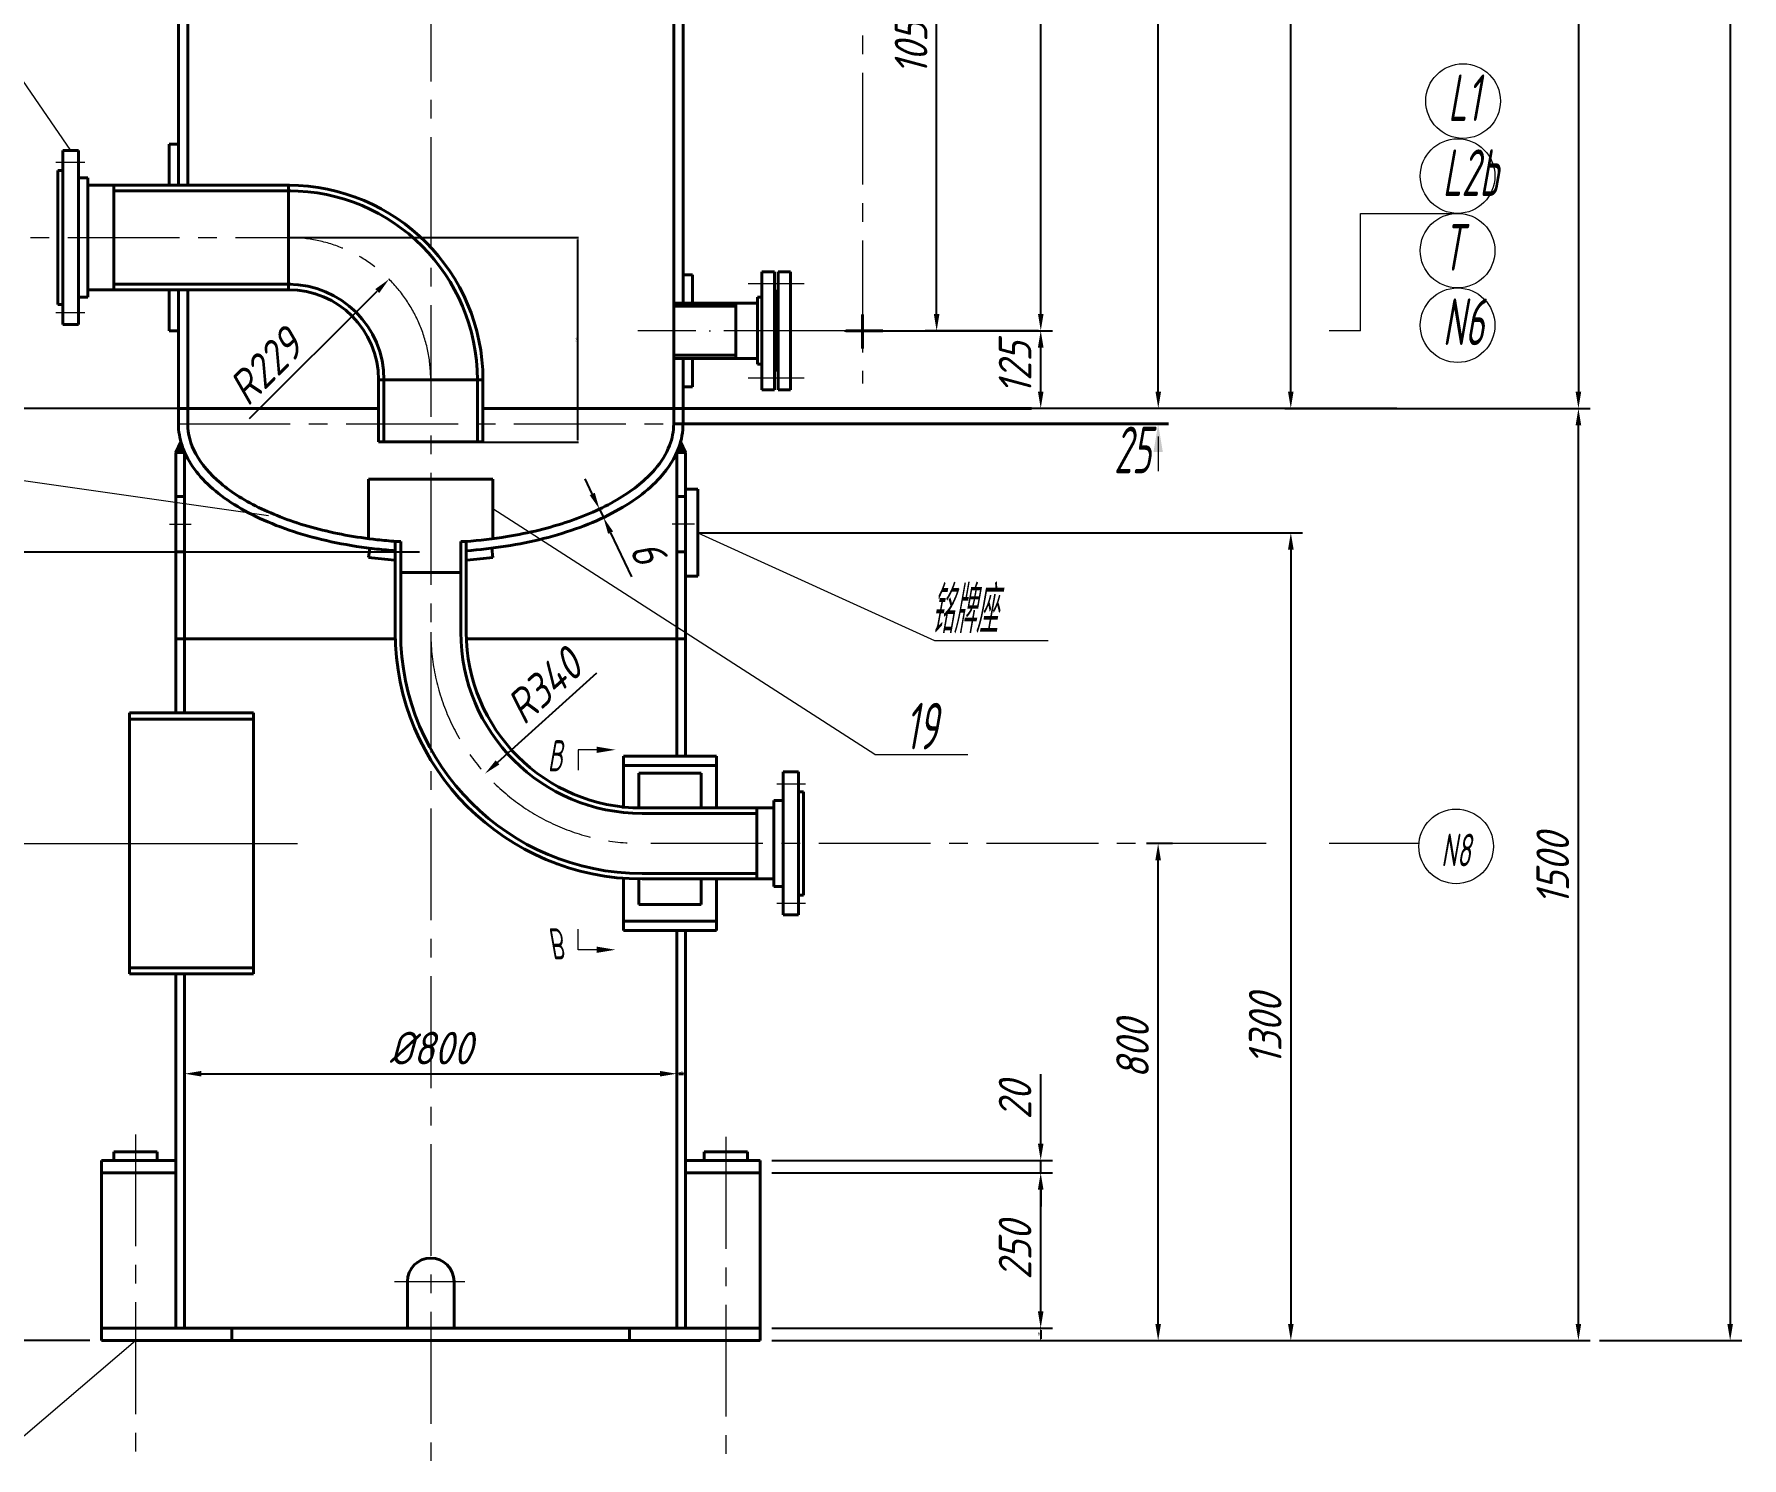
# Model space of a CAD drawing. Header units: millimetres. Extents: x 544 to 9604, y 545 to 13245.
# Drawn here: x 2045 to 4794, y 2501 to 4792 of the extents above; entities that cross this region are included whole.
import ezdxf
from ezdxf.enums import TextEntityAlignment as Align

# ---------------------------------------------------------------- set-up
doc = ezdxf.new("R2010")
doc.units = ezdxf.units.MM
doc.header["$LTSCALE"] = 15
doc.header["$PDMODE"] = 3
doc.header["$PDSIZE"] = 5
doc.linetypes.add('CENTER', pattern=[33, 30, -1.5, 0, -1.5])
doc.linetypes.add('CENTER3', pattern=[18, 12, -2, 2, -2])
for name, color, linetype, lineweight in [('中心线', 1, 'CENTER3', 13), ('文字', 2, 'Continuous', 13), ('标注线', 3, 'Continuous', 13), ('轮廓线', 7, 'Continuous', 40)]:
    doc.layers.add(name, color=color, linetype=linetype, lineweight=lineweight)
doc.styles.add('HZ2', font='gbeitc.shx', dxfattribs={"width": 0.66, "bigfont": 'gbcbig.shx'})
doc.styles.add('工程字', font='gbeitc.shx', dxfattribs={"bigfont": 'gbcbig.shx'})
doc.dimstyles.new('15', dxfattribs={"dimtxt": 3.5, "dimasz": 3, "dimexe": 1, "dimexo": 0, "dimgap": 1, "dimtad": 1, "dimdec": 0, "dimlfac": 15, "dimdsep": 46, "dimtxsty": 'HZ2', "dimcen": 0, "dimadec": 0, "dimazin": 0, "dimtfac": 1, "dimtdec": 0, "dimtmove": 0, "dimatfit": 3, "dimfxl": 0, "dimarcsym": 0})
doc.dimstyles.new('工程标注', dxfattribs={"dimscale": 15, "dimtxt": 3.5, "dimasz": 1.8, "dimexe": 1.25, "dimexo": 1.25, "dimgap": 1, "dimtad": 1, "dimdsep": 46, "dimtxsty": '工程字', "dimcen": 2.5, "dimadec": 0, "dimazin": 0, "dimtfac": 1, "dimtmove": 0, "dimatfit": 3, "dimfxl": 0, "dimarcsym": 0})
doc.dimstyles.new('工程标注$4', dxfattribs={"dimscale": 15, "dimtxt": 3.5, "dimasz": 1.8, "dimexe": 1.25, "dimexo": 1.25, "dimgap": 1, "dimtad": 1, "dimtoh": 1, "dimdsep": 46, "dimtxsty": '工程字', "dimcen": 2.5, "dimadec": 0, "dimazin": 0, "dimtfac": 1, "dimtmove": 0, "dimatfit": 3, "dimfxl": 0, "dimarcsym": 0})

# ---------------------------------------------------------------- blocks, each defined once
blk = doc.blocks.new('*D158')
at = {"layer": 'Defpoints', "color": 0}
for p in [(2454.7, 4464.3), (2920.6, 4464.3), (2767.7, 4135.3)]:
    blk.add_point(p, dxfattribs=at)
at = {"layer": '标注线', "color": 0, "lineweight": -2}
for p, q in [((2454.7, 4464.3), (2921.6, 4464.3)), ((2920.6, 4138.3), (2920.6, 4461.3)), ((2767.7, 4135.3), (2921.6, 4135.3))]:
    blk.add_line(p, q, dxfattribs=at)
at = {"layer": '标注线', "color": 0}
for points in [[(2920.1, 4461.3), (2921.1, 4461.3), (2920.6, 4464.3)], [(2920.1, 4138.3), (2921.1, 4138.3), (2920.6, 4135.3)]]:
    blk.add_solid(points, dxfattribs=at)
at = {"layer": '标注线', "color": 0, "insert": (2917.9, 4299.8), "char_height": 3.5, "attachment_point": 5, "rotation": 90, "style": 'HZ2'}
blk.add_mtext('4935', dxfattribs=at)
blk = doc.blocks.new('*D130')
at = {"layer": 'Defpoints', "color": 0}
for p in [(3079.7, 3118.8), (3079.7, 3118.8), (2287.7, 3090.1)]:
    blk.add_point(p, dxfattribs=at)
at = {"layer": '标注线', "color": 0, "lineweight": -2}
for p, q in [((2287.7, 3108.8), (2287.7, 3137.5)), ((2314.7, 3118.8), (3052.7, 3118.8))]:
    blk.add_line(p, q, dxfattribs=at)
at = {"layer": '标注线', "color": 0}
for points in [[(2314.7, 3123.3), (2314.7, 3114.3), (2287.7, 3118.8)], [(3052.7, 3123.3), (3052.7, 3114.3), (3079.7, 3118.8)]]:
    blk.add_solid(points, dxfattribs=at)
at = {"layer": '标注线', "color": 0, "insert": (2683.7, 3160), "char_height": 52.5, "attachment_point": 5, "style": '工程字'}
blk.add_mtext('%%c800', dxfattribs=at)
blk = doc.blocks.new('*D134')
at = {"layer": 'Defpoints', "color": 0}
for p in [(1767.6, 4189.3), (1969.8, 4189.3), (2684.6, 3958.3)]:
    blk.add_point(p, dxfattribs=at)
at = {"layer": '标注线', "color": 0, "lineweight": -2}
for p, q in [((1951.1, 4189.3), (1748.8, 4189.3)), ((1767.6, 3985.3), (1767.6, 4162.3)), ((2665.8, 3958.3), (1748.8, 3958.3))]:
    blk.add_line(p, q, dxfattribs=at)
at = {"layer": '标注线', "color": 0}
for points in [[(1763.1, 4162.3), (1772.1, 4162.3), (1767.6, 4189.3)], [(1763.1, 3985.3), (1772.1, 3985.3), (1767.6, 3958.3)]]:
    blk.add_solid(points, dxfattribs=at)
at = {"layer": '标注线', "color": 0, "insert": (1726.3, 4073.8), "char_height": 52.5, "attachment_point": 5, "rotation": 90, "style": '工程字'}
blk.add_mtext('231', dxfattribs=at)
blk = doc.blocks.new('*D135')
at = {"layer": 'Defpoints', "color": 0}
for p in [(1771.5, 3489.3), (1946.3, 3489.3), (2153.7, 2689.3)]:
    blk.add_point(p, dxfattribs=at)
at = {"layer": '标注线', "color": 0, "lineweight": -2}
for p, q in [((1927.6, 3489.3), (1752.8, 3489.3)), ((1771.5, 2716.3), (1771.5, 3462.3)), ((2134.9, 2689.3), (1752.8, 2689.3))]:
    blk.add_line(p, q, dxfattribs=at)
at = {"layer": '标注线', "color": 0}
for points in [[(1767, 3462.3), (1776, 3462.3), (1771.5, 3489.3)], [(1767, 2716.3), (1776, 2716.3), (1771.5, 2689.3)]]:
    blk.add_solid(points, dxfattribs=at)
at = {"layer": '标注线', "color": 0, "insert": (1730.3, 3137.8), "char_height": 52.5, "attachment_point": 5, "rotation": 90, "style": '工程字'}
blk.add_mtext('800', dxfattribs=at)
blk = doc.blocks.new('*D159')
at = {"layer": 'Defpoints', "color": 0}
for p in [(1983.7, 4464.3), (1983.7, 4464.3), (2277.7, 4189.3)]:
    blk.add_point(p, dxfattribs=at)
at = {"layer": '标注线', "color": 0, "lineweight": -2}
for p, q in [((1983.7, 4464.3), (1982.7, 4464.3)), ((1983.7, 4192.3), (1983.7, 4461.3)), ((2277.7, 4189.3), (1982.7, 4189.3))]:
    blk.add_line(p, q, dxfattribs=at)
at = {"layer": '标注线', "color": 0}
for points in [[(1983.2, 4461.3), (1984.2, 4461.3), (1983.7, 4464.3)], [(1983.2, 4192.3), (1984.2, 4192.3), (1983.7, 4189.3)]]:
    blk.add_solid(points, dxfattribs=at)
at = {"layer": '标注线', "color": 0, "insert": (1980.9, 4310.8), "char_height": 3.5, "attachment_point": 5, "rotation": 90, "style": 'HZ2'}
blk.add_mtext('4125', dxfattribs=at)
blk = doc.blocks.new('*D160')
at = {"layer": 'Defpoints', "color": 0}
for p in [(2616.6, 4397.2), (2454.7, 4235.3)]:
    blk.add_point(p, dxfattribs=at)
at = {"layer": '标注线', "color": 0, "lineweight": -2}
blk.add_line((2392.3, 4172.9), (2597.5, 4378.2), dxfattribs=at)
at = {"layer": '标注线', "color": 0}
blk.add_solid([(2594.3, 4381.3), (2600.7, 4375), (2616.6, 4397.2)], dxfattribs=at)
at = {"layer": '标注线', "color": 0, "insert": (2417, 4256), "char_height": 52.5, "attachment_point": 5, "rotation": 45, "style": '工程字'}
blk.add_mtext('R229', dxfattribs=at)
blk = doc.blocks.new('*D96')
at = {"layer": 'Defpoints', "color": 0}
for p in [(4067.7, 6464.3), (4072.3, 6464.3), (4067.8, 4189.3)]:
    blk.add_point(p, dxfattribs=at)
at = {"layer": '标注线', "color": 0, "lineweight": -2}
for p, q in [((4053.5, 6464.3), (4049, 6464.3)), ((4067.7, 4216.3), (4067.7, 6437.3)), ((4049.1, 4189.3), (4049, 4189.3))]:
    blk.add_line(p, q, dxfattribs=at)
at = {"layer": '标注线', "color": 0}
for points in [[(4063.2, 6437.3), (4072.2, 6437.3), (4067.7, 6464.3)], [(4063.2, 4216.3), (4072.2, 4216.3), (4067.7, 4189.3)]]:
    blk.add_solid(points, dxfattribs=at)
at = {"layer": '标注线', "color": 0, "insert": (4026.5, 5326.8), "char_height": 52.5, "attachment_point": 5, "rotation": 90, "style": '工程字'}
blk.add_mtext('2275', dxfattribs=at)
blk = doc.blocks.new('*D97')
at = {"layer": 'Defpoints', "color": 0}
for p in [(2845.7, 12699.3), (4545.6, 2689.3), (4774.8, 2689.3)]:
    blk.add_point(p, dxfattribs=at)
at = {"layer": '标注线', "color": 0, "lineweight": -2}
for p, q in [((2864.4, 12699.3), (4793.6, 12699.3)), ((4774.8, 12672.3), (4774.8, 2716.3)), ((4564.3, 2689.3), (4793.6, 2689.3))]:
    blk.add_line(p, q, dxfattribs=at)
at = {"layer": '标注线', "color": 0}
for points in [[(4770.3, 12672.3), (4779.3, 12672.3), (4774.8, 12699.3)], [(4770.3, 2716.3), (4779.3, 2716.3), (4774.8, 2689.3)]]:
    blk.add_solid(points, dxfattribs=at)
at = {"layer": '标注线', "color": 0, "insert": (4730.3, 8193.5), "char_height": 52.5, "attachment_point": 5, "rotation": 90, "style": '工程字'}
blk.add_mtext('~10003', dxfattribs=at)
blk = doc.blocks.new('*D98')
at = {"layer": 'Defpoints', "color": 0}
for p in [(3726.1, 11964.3), (4273.1, 4189.3), (4530.6, 4189.3)]:
    blk.add_point(p, dxfattribs=at)
at = {"layer": '标注线', "color": 0, "lineweight": -2}
for p, q in [((3744.9, 11964.3), (4549.3, 11964.3)), ((4530.6, 11937.3), (4530.6, 4216.3)), ((4291.8, 4189.3), (4549.3, 4189.3))]:
    blk.add_line(p, q, dxfattribs=at)
at = {"layer": '标注线', "color": 0}
for points in [[(4526.1, 11937.3), (4535.1, 11937.3), (4530.6, 11964.3)], [(4526.1, 4216.3), (4535.1, 4216.3), (4530.6, 4189.3)]]:
    blk.add_solid(points, dxfattribs=at)
at = {"layer": '标注线', "color": 0, "insert": (4489.3, 8076.8), "char_height": 52.5, "attachment_point": 5, "rotation": 90, "style": '工程字'}
blk.add_mtext('7775', dxfattribs=at)
blk = doc.blocks.new('*D102')
at = {"layer": 'Defpoints', "color": 0}
for p in [(4039.1, 4189.3), (4530.6, 4189.3), (3869.3, 2689.3)]:
    blk.add_point(p, dxfattribs=at)
at = {"layer": '标注线', "color": 0, "lineweight": -2}
for p, q in [((4057.9, 4189.3), (4549.3, 4189.3)), ((4530.6, 2716.3), (4530.6, 4162.3)), ((3888.1, 2689.3), (4549.3, 2689.3))]:
    blk.add_line(p, q, dxfattribs=at)
at = {"layer": '标注线', "color": 0}
for points in [[(4526.1, 4162.3), (4535.1, 4162.3), (4530.6, 4189.3)], [(4526.1, 2716.3), (4535.1, 2716.3), (4530.6, 2689.3)]]:
    blk.add_solid(points, dxfattribs=at)
at = {"layer": '标注线', "color": 0, "insert": (4489.3, 3447.7), "char_height": 52.5, "attachment_point": 5, "rotation": 90, "style": '工程字'}
blk.add_mtext('1500', dxfattribs=at)
blk = doc.blocks.new('*D103')
at = {"layer": 'Defpoints', "color": 0}
for p in [(2955.2, 4027.4), (2961.6, 4013.8), (2961.6, 4013.8)]:
    blk.add_point(p, dxfattribs=at)
at = {"layer": '标注线', "color": 0, "lineweight": -2}
for p, q in [((2943.6, 4051.8), (2932, 4076.2)), ((2955.2, 4027.4), (2961.6, 4013.8)), ((2973.2, 3989.4), (3007, 3918.2))]:
    blk.add_line(p, q, dxfattribs=at)
at = {"layer": '标注线', "color": 0}
for points in [[(2947.7, 4053.7), (2939.5, 4049.8), (2955.2, 4027.4)], [(2977.2, 3991.4), (2969.1, 3987.5), (2961.6, 4013.8)]]:
    blk.add_solid(points, dxfattribs=at)
at = {"layer": '标注线', "color": 0, "insert": (3033.1, 3959.3), "char_height": 52.5, "attachment_point": 5, "rotation": 295.3725, "style": '工程字'}
blk.add_mtext('6', dxfattribs=at)
blk = doc.blocks.new('*D104')
at = {"layer": 'Defpoints', "color": 0}
for p in [(3854.3, 3489.3), (3896, 3489.3), (3213.7, 2689.3)]:
    blk.add_point(p, dxfattribs=at)
at = {"layer": '标注线', "color": 0, "lineweight": -2}
for p, q in [((3877.2, 3489.3), (3835.6, 3489.3)), ((3854.3, 2716.3), (3854.3, 3462.3)), ((3232.4, 2689.3), (3873.1, 2689.3))]:
    blk.add_line(p, q, dxfattribs=at)
at = {"layer": '标注线', "color": 0}
for points in [[(3849.8, 3462.3), (3858.8, 3462.3), (3854.3, 3489.3)], [(3849.8, 2716.3), (3858.8, 2716.3), (3854.3, 2689.3)]]:
    blk.add_solid(points, dxfattribs=at)
at = {"layer": '标注线', "color": 0, "insert": (3813.1, 3158.3), "char_height": 52.5, "attachment_point": 5, "rotation": 90, "style": '工程字'}
blk.add_mtext('800', dxfattribs=at)
blk = doc.blocks.new('*D105')
at = {"layer": 'Defpoints', "color": 0}
for p in [(3093.7, 3989.3), (3409.9, 2689.3), (4067.8, 2689.3)]:
    blk.add_point(p, dxfattribs=at)
at = {"layer": '标注线', "color": 0, "lineweight": -2}
for p, q in [((3112.4, 3989.3), (4086.6, 3989.3)), ((4067.8, 3962.3), (4067.8, 2716.3)), ((3428.7, 2689.3), (4086.6, 2689.3))]:
    blk.add_line(p, q, dxfattribs=at)
at = {"layer": '标注线', "color": 0}
for points in [[(4063.3, 3962.3), (4072.3, 3962.3), (4067.8, 3989.3)], [(4063.3, 2716.3), (4072.3, 2716.3), (4067.8, 2689.3)]]:
    blk.add_solid(points, dxfattribs=at)
at = {"layer": '标注线', "color": 0, "insert": (4026.6, 3189.8), "char_height": 52.5, "attachment_point": 5, "rotation": 90, "style": '工程字'}
blk.add_mtext('1300', dxfattribs=at)
blk = doc.blocks.new('*D150')
at = {"layer": 'Defpoints', "color": 0}
for p in [(3213.7, 2979.3), (3665.3, 2979.3), (3665.3, 2959.3)]:
    blk.add_point(p, dxfattribs=at)
at = {"layer": '标注线', "color": 0, "lineweight": -2}
for p, q in [((3665.3, 3006.3), (3665.3, 3118)), ((3232.4, 2979.3), (3684, 2979.3)), ((3665.3, 2959.3), (3665.3, 2979.3)), ((3665.3, 2932.3), (3665.3, 2905.3))]:
    blk.add_line(p, q, dxfattribs=at)
at = {"layer": '标注线', "color": 0}
for points in [[(3660.8, 3006.3), (3669.8, 3006.3), (3665.3, 2979.3)], [(3660.8, 2932.3), (3669.8, 2932.3), (3665.3, 2959.3)]]:
    blk.add_solid(points, dxfattribs=at)
at = {"layer": '标注线', "color": 0, "insert": (3624, 3075.7), "char_height": 52.5, "attachment_point": 5, "rotation": 90, "style": '工程字'}
blk.add_mtext('20', dxfattribs=at)
blk = doc.blocks.new('*D151')
at = {"layer": 'Defpoints', "color": 0}
for p in [(3213.7, 2959.3), (3665.3, 2959.3), (3213.7, 2709.3)]:
    blk.add_point(p, dxfattribs=at)
at = {"layer": '标注线', "color": 0, "lineweight": -2}
for p, q in [((3232.4, 2959.3), (3684, 2959.3)), ((3665.3, 2736.3), (3665.3, 2932.3)), ((3232.4, 2709.3), (3684, 2709.3))]:
    blk.add_line(p, q, dxfattribs=at)
at = {"layer": '标注线', "color": 0}
for points in [[(3660.8, 2932.3), (3669.8, 2932.3), (3665.3, 2959.3)], [(3660.8, 2736.3), (3669.8, 2736.3), (3665.3, 2709.3)]]:
    blk.add_solid(points, dxfattribs=at)
at = {"layer": '标注线', "color": 0, "insert": (3624, 2834.3), "char_height": 52.5, "attachment_point": 5, "rotation": 90, "style": '工程字'}
blk.add_mtext('250', dxfattribs=at)
blk = doc.blocks.new('*D108')
at = {"layer": 'Defpoints', "color": 0}
for p in [(3665.3, 2709.3), (3665.3, 2689.3), (3665.3, 2689.3)]:
    blk.add_point(p, dxfattribs=at)
at = {"layer": '标注线', "color": 0, "lineweight": -2}
for p, q in [((3665.3, 2709.3), (3664.3, 2709.3)), ((3665.3, 2706.3), (3665.3, 2692.3)), ((3665.3, 2689.3), (3664.3, 2689.3))]:
    blk.add_line(p, q, dxfattribs=at)
at = {"layer": '标注线', "color": 0}
for points in [[(3664.8, 2706.3), (3665.8, 2706.3), (3665.3, 2709.3)], [(3664.8, 2692.3), (3665.8, 2692.3), (3665.3, 2689.3)]]:
    blk.add_solid(points, dxfattribs=at)
at = {"layer": '标注线', "color": 0, "insert": (3662.5, 2699.3), "char_height": 3.5, "attachment_point": 5, "rotation": 90, "style": 'HZ2'}
blk.add_mtext('300', dxfattribs=at)
blk = doc.blocks.new('*D152')
at = {"layer": 'Defpoints', "color": 0}
for p in [(3023.7, 3829.3), (2771.1, 3601.7)]:
    blk.add_point(p, dxfattribs=at)
at = {"layer": '标注线', "color": 0, "lineweight": -2}
blk.add_line((2950.4, 3763.2), (2791.2, 3619.7), dxfattribs=at)
at = {"layer": '标注线', "color": 0}
blk.add_solid([(2788.2, 3623.1), (2794.2, 3616.4), (2771.1, 3601.7)], dxfattribs=at)
at = {"layer": '标注线', "color": 0, "insert": (2865.3, 3742.1), "char_height": 52.5, "attachment_point": 5, "rotation": 42.0331, "style": '工程字'}
blk.add_mtext('R340', dxfattribs=at)
blk = doc.blocks.new('*D110')
at = {"layer": 'Defpoints', "color": 0}
for p in [(3330.6, 4314.3), (3665.3, 4314.3), (4257.1, 4189.3)]:
    blk.add_point(p, dxfattribs=at)
at = {"layer": '标注线', "color": 0, "lineweight": -2}
for p, q in [((3349.3, 4314.3), (3684, 4314.3)), ((3665.3, 4216.3), (3665.3, 4287.3)), ((4238.3, 4189.3), (3646.5, 4189.3))]:
    blk.add_line(p, q, dxfattribs=at)
at = {"layer": '标注线', "color": 0}
for points in [[(3660.8, 4287.3), (3669.8, 4287.3), (3665.3, 4314.3)], [(3660.8, 4216.3), (3669.8, 4216.3), (3665.3, 4189.3)]]:
    blk.add_solid(points, dxfattribs=at)
at = {"layer": '标注线', "color": 0, "insert": (3624, 4254.1), "char_height": 52.5, "attachment_point": 5, "rotation": 90, "style": '工程字'}
blk.add_mtext('125', dxfattribs=at)
blk = doc.blocks.new('*D111')
at = {"layer": 'Defpoints', "color": 0}
for p in [(3854.5, 6164.3), (3862, 6164.3), (3854.5, 4189.3)]:
    blk.add_point(p, dxfattribs=at)
at = {"layer": '标注线', "color": 0, "lineweight": -2}
for p, q in [((3843.2, 6164.3), (3835.7, 6164.3)), ((3854.5, 4216.3), (3854.5, 6137.3))]:
    blk.add_line(p, q, dxfattribs=at)
at = {"layer": '标注线', "color": 0}
for points in [[(3850, 6137.3), (3859, 6137.3), (3854.5, 6164.3)], [(3850, 4216.3), (3859, 4216.3), (3854.5, 4189.3)]]:
    blk.add_solid(points, dxfattribs=at)
at = {"layer": '标注线', "color": 0, "insert": (3813.2, 5176.8), "char_height": 52.5, "attachment_point": 5, "rotation": 90, "style": '工程字'}
blk.add_mtext('1975', dxfattribs=at)
blk = doc.blocks.new('*D112')
at = {"layer": 'Defpoints', "color": 0}
for p in [(3497.8, 5364.3), (3514.6, 5364.3), (3676.3, 4314.3)]:
    blk.add_point(p, dxfattribs=at)
at = {"layer": '标注线', "color": 0, "lineweight": -2}
for p, q in [((3495.8, 5364.3), (3479.1, 5364.3)), ((3497.8, 4341.3), (3497.8, 5337.3)), ((3657.5, 4314.3), (3479.1, 4314.3))]:
    blk.add_line(p, q, dxfattribs=at)
at = {"layer": '标注线', "color": 0}
for points in [[(3493.3, 5337.3), (3502.3, 5337.3), (3497.8, 5364.3)], [(3493.3, 4341.3), (3502.3, 4341.3), (3497.8, 4314.3)]]:
    blk.add_solid(points, dxfattribs=at)
at = {"layer": '标注线', "color": 0, "insert": (3456.6, 4783.8), "char_height": 52.5, "attachment_point": 5, "rotation": 90, "style": '工程字'}
blk.add_mtext('1050', dxfattribs=at)
blk = doc.blocks.new('*D113')
at = {"layer": 'Defpoints', "color": 0}
for p in [(3665.4, 6014.3), (3697.3, 6014.3), (3680.3, 4314.3)]:
    blk.add_point(p, dxfattribs=at)
at = {"layer": '标注线', "color": 0, "lineweight": -2}
for p, q in [((3678.6, 6014.3), (3646.6, 6014.3)), ((3665.4, 4341.3), (3665.4, 5987.3)), ((3661.5, 4314.3), (3646.6, 4314.3))]:
    blk.add_line(p, q, dxfattribs=at)
at = {"layer": '标注线', "color": 0}
for points in [[(3660.9, 5987.3), (3669.9, 5987.3), (3665.4, 6014.3)], [(3660.9, 4341.3), (3669.9, 4341.3), (3665.4, 4314.3)]]:
    blk.add_solid(points, dxfattribs=at)
at = {"layer": '标注线', "color": 0, "insert": (3624.1, 5141.8), "char_height": 52.5, "attachment_point": 5, "rotation": 90, "style": '工程字'}
blk.add_mtext('1700', dxfattribs=at)

msp = doc.modelspace()

# ---------------------------------------------------------------- hatches: boundary and pattern name
at = {"layer": '轮廓线'}
h = msp.add_hatch(color=256, dxfattribs=at)
edge = h.paths.add_edge_path()
edge.add_spline(control_points=[(2287.68, 4118.59), (2286.09, 4122.174), (2284.685, 4125.786), (2282.796, 4131.435), (2282.18, 4133.456), (2281.623, 4135.483)], knot_values=[6.41982185, 6.41982185, 6.41982185, 6.41982185, 6.47230766, 6.47230766, 6.50138474, 6.50138474, 6.50138474, 6.50138474], degree=3, periodic=0)
edge.add_line((2281.623, 4135.483), (2273.68, 4118.59))
edge.add_line((2273.68, 4118.59), (2287.68, 4118.59))
h = msp.add_hatch(color=256, dxfattribs=at)
edge = h.paths.add_edge_path()
edge.add_spline(control_points=[(3079.68, 4118.59), (3081.27, 4122.174), (3082.674, 4125.786), (3084.564, 4131.435), (3085.179, 4133.456), (3085.736, 4135.483)], knot_values=[6.41982185, 6.41982185, 6.41982185, 6.41982185, 6.47230766, 6.47230766, 6.50138474, 6.50138474, 6.50138474, 6.50138474], degree=3, periodic=0)
edge.add_line((3085.736, 4135.483), (3093.68, 4118.59))
edge.add_line((3093.68, 4118.59), (3079.68, 4118.59))

# ---------------------------------------------------------------- linework, layer by layer
at = {"layer": '中心线', "color": 1}
for p, q in [((2683.68, 12725.652), (2683.68, 1221.259)), ((3378.501, 6079.559), (3378.501, 4229.559)), ((1829.643, 4464.316), (2454.68, 4464.316)), ((2277.68, 4164.316), (3089.68, 4164.316)), ((3108.103, 4003.316), (3072.26, 4003.316)), ((3240.531, 3585.316), (3286.75, 3585.316)), ((4028.06, 3489.316), (3023.68, 3489.316)), ((3240.531, 3393.316), (3286.75, 3393.316)), ((2208.68, 3021.177), (2208.68, 2378.011)), ((3158.68, 3017.068), (3158.68, 2378.011)), ((2625.172, 2784.546), (2738.726, 2784.546))]:
    msp.add_line(p, q, dxfattribs=at)
at = {"layer": '中心线'}
for p, q in [((2126.829, 4585.316), (2080.61, 4585.316)), ((2126.829, 4343.316), (2080.61, 4343.316)), ((2263.132, 4003.316), (2298.167, 4003.316))]:
    msp.add_line(p, q, dxfattribs=at)
at = {"layer": '中心线', "color": 1, "linetype": 'CENTER'}
for p, q in [((3194.689, 4390.316), (3284.68, 4390.316)), ((3605.241, 4314.316), (3016.796, 4314.316)), ((3194.689, 4238.316), (3284.68, 4238.316))]:
    msp.add_line(p, q, dxfattribs=at)
at = {"layer": '中心线', "color": 1}
for centre, radius, start, end in [((2454.68, 4235.316), 229, 0, 90), ((3023.68, 3829.316), 340, 180, 270)]:
    msp.add_arc(centre, radius, start, end, dxfattribs=at)
at = {"layer": '文字'}
for p, q in [((2002.231, 4752.816), (2104.18, 4604.316)), ((4179.818, 4314.316), (4179.818, 4502.983)), ((4179.818, 4502.983), (4336.164, 4502.983)), ((4179.818, 4314.316), (4129.514, 4314.316)), ((3854.336, 4144.316), (3854.336, 4088.216)), ((2002.231, 4077.02), (2422.348, 4017.269)), ((3398.227, 3632.204), (2783.68, 4027.57)), ((3113.68, 3989.316), (3494.613, 3815.874)), ((3494.613, 3815.874), (3677.053, 3815.874)), ((2950.933, 3640.018), (2920.933, 3640.018)), ((2920.933, 3640.018), (2920.933, 3607.015)), ((3398.227, 3632.204), (3548.227, 3632.204)), ((1676.169, 3489.316), (2469.135, 3489.316)), ((4273.897, 3489.316), (4129.514, 3489.316)), ((2920.933, 3318.254), (2920.933, 3351.257)), ((2950.933, 3318.254), (2920.933, 3318.254)), ((2002.231, 2512.982), (2208.681, 2689.316))]:
    msp.add_line(p, q, dxfattribs=at)
for centre in [(4345.004, 4683.879), (4336.165, 4563.224), (4336.165, 4443.224), (4336.165, 4323.224), (4333.79, 3484.615)]:
    msp.add_circle(centre, 60, dxfattribs=at)
for points in [[(3846.836, 4119.316), (3861.836, 4119.316), (3854.336, 4164.316)], [(2950.933, 3645.018), (2950.933, 3635.018), (2980.933, 3640.018)], [(2950.933, 3313.254), (2950.933, 3323.254), (2980.933, 3318.254)]]:
    msp.add_solid(points, dxfattribs=at)
at = {"layer": '轮廓线'}
for p, q in [((2277.68, 4548.316), (2277.68, 6027.816)), ((2292.68, 4548.316), (2292.68, 6027.816)), ((3074.68, 4164.316), (3074.68, 5099.316)), ((3089.68, 4358.816), (3089.68, 5099.316)), ((2091.68, 4464.316), (2091.68, 4604.316)), ((2116.68, 4604.316), (2091.68, 4604.316)), ((2116.68, 4464.316), (2116.68, 4604.316)), ((2262.68, 4548.316), (2262.68, 4614.316)), ((2262.68, 4614.316), (2277.68, 4614.316)), ((2083.68, 4464.316), (2083.68, 4572.316)), ((2091.68, 4572.316), (2083.68, 4572.316)), ((2131.68, 4560.316), (2116.68, 4560.316)), ((2131.68, 4464.316), (2131.68, 4560.316)), ((2173.68, 4548.316), (2131.68, 4548.316)), ((2173.68, 4464.316), (2173.68, 4548.316)), ((2173.68, 4548.316), (2456.598, 4548.316)), ((2458.401, 4539.516), (2173.68, 4539.516)), ((2454.68, 4380.316), (2454.68, 4548.316)), ((2083.68, 4464.316), (2083.68, 4356.316)), ((2091.68, 4464.316), (2091.68, 4324.316)), ((2116.68, 4464.316), (2116.68, 4324.316)), ((2131.68, 4464.316), (2131.68, 4368.316)), ((2173.68, 4464.316), (2173.68, 4380.316)), ((3104.68, 4404.316), (3089.68, 4404.316)), ((3104.68, 4358.816), (3104.68, 4404.316)), ((3216.68, 4314.316), (3216.68, 4409.316)), ((3216.68, 4409.316), (3236.68, 4409.316)), ((3236.68, 4314.316), (3236.68, 4409.316)), ((3242.68, 4314.316), (3242.68, 4409.316)), ((3262.68, 4409.316), (3242.68, 4409.316)), ((3262.68, 4314.316), (3262.68, 4409.316)), ((2173.68, 4380.316), (2131.68, 4380.316)), ((2458.401, 4389.116), (2173.68, 4389.116)), ((2173.68, 4380.316), (2456.598, 4380.316)), ((2262.68, 4380.316), (2262.68, 4314.316)), ((2277.68, 4164.316), (2277.68, 4380.316)), ((2292.68, 4164.316), (2292.68, 4380.316)), ((3239.68, 4377.816), (3236.68, 4377.816)), ((3242.68, 4377.816), (3239.68, 4377.816)), ((3239.68, 4314.316), (3239.68, 4377.816)), ((3239.68, 4314.316), (3239.68, 4377.816)), ((2091.68, 4356.316), (2083.68, 4356.316)), ((2131.68, 4368.316), (2116.68, 4368.316)), ((3174.68, 4358.816), (3074.68, 4358.816)), ((3174.68, 4353.816), (3074.68, 4353.816)), ((3174.68, 4358.816), (3209.68, 4358.816)), ((3174.68, 4314.316), (3174.68, 4358.816)), ((3209.68, 4314.316), (3209.68, 4368.316)), ((3209.68, 4368.316), (3216.68, 4368.316)), ((2116.68, 4324.316), (2091.68, 4324.316)), ((3378.501, 4285.578), (3378.501, 4340.601)), ((2262.68, 4314.316), (2277.68, 4314.316)), ((3174.68, 4314.316), (3174.68, 4269.816)), ((3209.68, 4314.316), (3209.68, 4260.316)), ((3216.68, 4314.316), (3216.68, 4219.316)), ((3236.68, 4314.316), (3236.68, 4219.316)), ((3239.68, 4314.316), (3239.68, 4250.816)), ((3239.68, 4314.316), (3239.68, 4250.816)), ((3242.68, 4314.316), (3242.68, 4219.316)), ((3262.68, 4314.316), (3262.68, 4219.316)), ((3351.505, 4314.316), (3411.101, 4314.316)), ((3174.68, 4274.816), (3074.68, 4274.816)), ((3174.68, 4269.816), (3074.68, 4269.816)), ((3089.68, 4164.316), (3089.68, 4269.816)), ((3104.68, 4269.816), (3104.68, 4224.316)), ((3174.68, 4269.816), (3209.68, 4269.816)), ((3209.68, 4260.316), (3216.68, 4260.316)), ((2599.68, 4235.316), (2767.68, 4235.316)), ((2599.68, 4235.316), (2599.68, 4135.316)), ((2608.48, 4135.316), (2608.48, 4235.316)), ((2758.88, 4135.316), (2758.88, 4235.316)), ((2767.68, 4235.316), (2767.68, 4135.316)), ((3236.68, 4250.816), (3239.68, 4250.816)), ((3242.68, 4250.816), (3239.68, 4250.816)), ((3104.68, 4224.316), (3089.68, 4224.316)), ((3216.68, 4219.316), (3236.68, 4219.316)), ((3262.68, 4219.316), (3242.68, 4219.316)), ((2277.68, 4189.316), (2599.68, 4189.316)), ((2767.68, 4189.316), (3089.68, 4189.316)), ((3650.284, 4189.316), (3089.68, 4189.316)), ((3074.68, 4164.316), (3870.861, 4164.316)), ((2273.68, 4118.59), (2281.623, 4135.483)), ((2599.68, 4135.316), (2767.68, 4135.316)), ((3093.68, 4118.59), (3085.736, 4135.483)), ((2287.68, 4118.59), (2273.68, 4118.59)), ((2273.68, 4118.59), (2273.68, 3699.316)), ((2287.68, 4118.59), (2287.68, 3699.316)), ((3079.68, 4118.59), (3093.68, 4118.59)), ((3079.68, 4118.59), (3079.68, 3629.532)), ((3093.68, 4118.59), (3093.68, 3629.532)), ((2583.68, 3979.743), (2583.68, 4075.392)), ((2583.68, 4075.392), (2783.68, 4075.392)), ((2783.68, 4075.392), (2783.68, 3979.748)), ((2273.68, 4047.816), (2287.68, 4047.816)), ((3093.68, 4047.816), (3079.68, 4047.816)), ((3093.68, 4059.195), (3113.68, 4059.195)), ((3113.68, 4059.195), (3113.68, 3919.436)), ((2273.68, 3958.816), (2287.68, 3958.816)), ((2583.68, 3949.499), (2585.549, 3964.381)), ((2626.53, 3975.394), (2626.53, 3829.316)), ((2626.53, 3975.392), (2635.33, 3975.392)), ((2635.33, 3829.316), (2635.33, 3975.392)), ((2732.03, 3975.392), (2740.83, 3975.392)), ((2732.03, 3829.316), (2732.03, 3975.392)), ((2740.83, 3975.392), (2740.83, 3829.316)), ((2783.68, 3949.499), (2781.811, 3964.381)), ((3093.68, 3958.816), (3079.68, 3958.816)), ((2635.33, 3925.392), (2732.03, 3925.392)), ((3093.68, 3919.436), (3113.68, 3919.436)), ((2273.68, 3818.59), (2626.675, 3818.59)), ((2741.033, 3818.59), (3093.68, 3818.59)), ((2198.68, 3699.316), (2198.68, 3279.316)), ((2198.68, 3699.316), (2398.68, 3699.316)), ((2198.68, 3689.316), (2398.68, 3689.316)), ((2398.68, 3699.316), (2398.68, 3279.316)), ((2993.68, 3629.532), (3143.68, 3629.532)), ((2993.68, 3545.331), (2993.68, 3629.532)), ((3143.68, 3546.466), (3143.68, 3629.532)), ((2993.68, 3614.532), (3143.68, 3614.532)), ((3018.68, 3546.466), (3018.68, 3602.466)), ((3018.68, 3602.466), (3118.68, 3602.466)), ((3118.68, 3602.466), (3118.68, 3546.466)), ((3250.68, 3489.316), (3250.68, 3604.316)), ((3250.68, 3604.316), (3275.68, 3604.316)), ((3275.68, 3489.316), (3275.68, 3604.316)), ((3208.68, 3546.466), (3023.68, 3546.466)), ((3208.68, 3487.466), (3208.68, 3546.466)), ((3208.68, 3546.466), (3235.68, 3546.466)), ((3235.68, 3487.466), (3235.68, 3558.466)), ((3235.68, 3558.466), (3250.68, 3558.466)), ((3275.68, 3572.316), (3283.68, 3572.316)), ((3283.68, 3489.316), (3283.68, 3572.316)), ((3023.68, 3537.666), (3208.68, 3537.666)), ((3208.68, 3489.316), (3208.68, 3432.166)), ((3235.68, 3489.316), (3235.68, 3420.166)), ((3250.68, 3489.316), (3250.68, 3374.316)), ((3275.68, 3489.316), (3275.68, 3374.316)), ((3283.68, 3489.316), (3283.68, 3406.316)), ((3023.68, 3440.966), (3208.68, 3440.966)), ((2993.68, 3433.3), (2993.68, 3349.1)), ((3018.68, 3432.166), (3018.68, 3391.228)), ((3208.68, 3432.166), (3023.68, 3432.166)), ((3118.68, 3432.166), (3118.68, 3391.228)), ((3143.68, 3432.166), (3143.68, 3349.1)), ((3208.68, 3432.166), (3235.68, 3432.166)), ((3235.68, 3420.166), (3250.68, 3420.166)), ((3018.68, 3391.228), (3118.68, 3391.228)), ((3275.68, 3406.316), (3283.68, 3406.316)), ((2993.68, 3364.1), (3143.68, 3364.1)), ((3250.68, 3374.316), (3275.68, 3374.316)), ((2993.68, 3349.1), (3143.68, 3349.1)), ((3079.68, 3349.1), (3079.68, 2709.316)), ((3093.68, 3349.1), (3093.68, 2709.316)), ((2198.68, 3289.316), (2398.68, 3289.316)), ((2198.68, 3279.316), (2398.68, 3279.316)), ((2273.68, 3279.316), (2273.68, 2709.316)), ((2287.68, 3279.316), (2287.68, 2709.316)), ((3093.68, 3163.105), (3093.68, 3117.754)), ((3079.68, 3118.754), (3079.68, 3119.754)), ((3082.68, 3118.754), (3090.68, 3118.754)), ((2153.68, 2979.316), (2273.68, 2979.316)), ((2153.68, 2979.316), (2153.68, 2689.316)), ((2173.68, 2993.316), (2173.68, 2979.316)), ((2173.68, 2993.316), (2243.68, 2993.316)), ((2243.68, 2993.316), (2243.68, 2979.316)), ((3093.68, 2979.316), (3213.68, 2979.316)), ((3123.68, 2993.316), (3123.68, 2979.316)), ((3193.68, 2993.316), (3123.68, 2993.316)), ((3193.68, 2993.316), (3193.68, 2979.316)), ((3213.68, 2979.316), (3213.68, 2689.316)), ((2153.68, 2959.316), (2273.68, 2959.316)), ((3093.68, 2959.316), (3213.68, 2959.316)), ((2646.18, 2784.546), (2646.18, 2709.316)), ((2721.18, 2784.546), (2721.18, 2708.467)), ((2153.68, 2709.316), (3213.68, 2709.316)), ((2363.68, 2709.316), (2363.68, 2689.316)), ((3003.68, 2709.316), (3003.68, 2689.316)), ((2153.68, 2689.316), (3213.68, 2689.316))]:
    msp.add_line(p, q, dxfattribs=at)
for centre, radius, start, end in [((2454.68, 4235.316), 313, 0, 90), ((2454.68, 4235.316), 304.2, 0, 90), ((2454.68, 4235.316), 153.8, 0, 90), ((2454.68, 4235.316), 145, 0, 90), ((3023.68, 3829.316), 397.15, 180, 270), ((3023.68, 3829.316), 388.35, 180, 270), ((3023.68, 3829.316), 291.65, 180, 270), ((3023.68, 3829.316), 282.85, 180, 270), ((2683.68, 2784.546), 37.5, 0, 180)]:
    msp.add_arc(centre, radius, start, end, dxfattribs=at)
for points, knots in [([(2277.68, 4164.316), (2277.68, 4152.605), (2279.63, 4140.899), (2287.309, 4117.944), (2293.031, 4106.696), (2315.89, 4073.483), (2338.717, 4052.771), (2396.438, 4016.527), (2431.343, 4000.999), (2509.354, 3976.693), (2552.446, 3967.924), (2606.916, 3961.942), (2616.697, 3961.058), (2626.53, 3960.355)], [6.28318531, 6.28318531, 6.28318531, 6.28318531, 6.44889893, 6.44889893, 6.61461256, 6.61461256, 6.95566474, 6.95566474, 7.29671692, 7.29671692, 7.6377691, 7.6377691, 7.7116976, 7.7116976, 7.7116976, 7.7116976]), ([(2292.68, 4164.316), (2292.68, 4148.206), (2296.953, 4132.027), (2314.489, 4099.812), (2327.991, 4083.831), (2363.629, 4053.906), (2385.742, 4040.002), (2436.96, 4015.56), (2466.015, 4005.022), (2528.909, 3988.227), (2562.718, 3981.947), (2607.529, 3976.95), (2617.535, 3976.036), (2627.599, 3975.317)], [6.28318531, 6.28318531, 6.28318531, 6.28318531, 6.54895758, 6.54895758, 6.82035785, 6.82035785, 7.09175812, 7.09175812, 7.3631584, 7.3631584, 7.63455867, 7.63455867, 7.7116976, 7.7116976, 7.7116976, 7.7116976]), ([(2739.757, 3975.314), (2762.386, 3976.936), (2784.727, 3979.546), (2841.796, 3988.865), (2875.449, 3997.143), (2936.643, 4018.003), (2964.179, 4030.568), (3010.811, 4058.826), (3029.931, 4074.507), (3054.94, 4103.475), (3062.915, 4116.456), (3072.46, 4141.06), (3074.68, 4152.707), (3074.68, 4164.316)], [7.99626494, 7.99626494, 7.99626494, 7.99626494, 8.16973539, 8.16973539, 8.45222819, 8.45222819, 8.73472099, 8.73472099, 9.0172138, 9.0172138, 9.23323681, 9.23323681, 9.42477796, 9.42477796, 9.42477796, 9.42477796]), ([(2740.83, 3960.352), (2783.868, 3963.438), (2825.912, 3970.028), (2905.848, 3990.124), (2943.376, 4003.976), (3007.278, 4037.334), (3033.653, 4056.831), (3066.607, 4093.452), (3076.719, 4109.639), (3087.365, 4138.817), (3089.68, 4151.564), (3089.68, 4164.316)], [7.99626494, 7.99626494, 7.99626494, 7.99626494, 8.31987346, 8.31987346, 8.66092565, 8.66092565, 9.00197783, 9.00197783, 9.24432396, 9.24432396, 9.42477796, 9.42477796, 9.42477796, 9.42477796])]:
    msp.add_open_spline(points, degree=3, knots=knots, dxfattribs=at)
for points in [[(2583.68, 3949.499), (2597.462, 3947.769), (2611.412, 3946.397), (2625.461, 3945.393)], [(2783.68, 3949.499), (2769.898, 3947.769), (2755.947, 3946.397), (2741.899, 3945.393)]]:
    msp.add_open_spline(points, degree=3, dxfattribs=at)
for points in [[(3082.68, 3119.254), (3082.68, 3118.254), (3079.68, 3118.754)], [(3090.68, 3119.254), (3090.68, 3118.254), (3093.68, 3118.754)]]:
    msp.add_solid(points, dxfattribs=at)

# ---------------------------------------------------------------- texts
at = {"layer": '文字', "style": 'HZ2', "width": 0.66}
for s, height, p in [('L1', 75, (4320.85, 4651.748)), ('L2b', 75, (4312.011, 4531.093)), ('T', 75, (4312.011, 4411.093)), ('N6', 75, (4312.011, 4291.093)), ('铭牌座', 75, (3489.029, 3827.712)), ('19', 75, (3447.318, 3640.656)), ('N8', 52.5, (4309.636, 3452.484))]:
    msp.add_text(s, height=height, dxfattribs=at).set_placement(p)
msp.add_text('B', height=50, dxfattribs=at).set_placement((2883.868, 3605.55), align=Align.CENTER)
at = {"layer": '文字', "style": 'HZ2', "text_generation_flag": 2, "width": 0.66}
msp.add_text('B', height=50, rotation=180, dxfattribs=at).set_placement((2883.868, 3352.722), align=Align.CENTER)
at = {"layer": '文字', "insert": (3813.086, 4122.541), "char_height": 75, "attachment_point": 5, "style": 'HZ2'}
msp.add_mtext('25', dxfattribs=at)
at = {"layer": '轮廓线', "insert": (3086.68, 3121.504), "char_height": 3.5, "attachment_point": 5, "style": 'HZ2'}
msp.add_mtext('10', dxfattribs=at)

# ---------------------------------------------------------------- dimensions: what is measured, and where the dimension line sits
at = {"layer": '标注线'}
dim = msp.add_linear_dim(base=(4774.843, 2689.316), p1=(2845.68, 12699.316), p2=(4545.589, 2689.316), angle=90, text='~10003', dimstyle='工程标注', dxfattribs=at)
dim.commit()
dim.dimension.update_dxf_attribs({"geometry": '*D97', "text_midpoint": (4774.843, 8193.468), "dimtype": 160})
for base, p1, p2, dimstyle, picture, middle in [((4530.589, 4189.316), (3726.116, 11964.316), (4273.053, 4189.316), '工程标注', '*D98', (4489.339, 8076.816)), ((4067.736, 6464.316), (4067.834, 4189.316), (4072.269, 6464.316), '工程标注', '*D96', (4026.486, 5326.816)), ((3854.462, 6164.316), (3854.462, 4189.316), (3861.962, 6164.316), '工程标注', '*D111', (3813.212, 5176.816)), ((2920.615, 4464.316), (2767.68, 4135.316), (2454.68, 4464.316), '15', '*D158', (2917.865, 4299.816)), ((1767.561, 4189.316), (2684.571, 3958.316), (1969.844, 4189.316), '工程标注', '*D134', (1726.311, 4073.816)), ((3665.284, 2979.316), (3665.284, 2959.316), (3213.68, 2979.316), '工程标注', '*D150', (3624.034, 3075.659)), ((3665.284, 2959.316), (3213.68, 2709.316), (3213.68, 2959.316), '工程标注', '*D151', (3624.034, 2834.316)), ((3665.284, 2689.316), (3665.284, 2709.316), (3665.284, 2689.316), '15', '*D108', (3662.534, 2699.316))]:
    dim = msp.add_linear_dim(base=base, p1=p1, p2=p2, angle=90, dimstyle=dimstyle, dxfattribs=at)
    dim.commit()
    dim.dimension.update_dxf_attribs({"geometry": picture, "text_midpoint": middle})
for base, p1, p2, dimstyle, picture, middle in [((3665.355, 6014.316), (3680.284, 4314.316), (3697.317, 6014.316), '工程标注', '*D113', (3665.355, 5141.782)), ((3497.812, 5364.316), (3676.279, 4314.316), (3514.582, 5364.316), '工程标注', '*D112', (3497.812, 4783.831)), ((1983.67, 4464.316), (2277.68, 4189.316), (1983.67, 4464.316), '15', '*D159', (1983.67, 4310.776)), ((3665.284, 4314.316), (4257.083, 4189.316), (3330.598, 4314.316), '工程标注', '*D110', (3665.284, 4254.128)), ((4530.589, 4189.316), (3869.336, 2689.316), (4039.134, 4189.316), '工程标注', '*D102', (4530.589, 3447.74)), ((4067.834, 2689.316), (3093.68, 3989.316), (3409.922, 2689.316), '工程标注', '*D105', (4067.834, 3189.77)), ((1771.525, 3489.316), (2153.68, 2689.316), (1946.341, 3489.316), '工程标注', '*D135', (1771.525, 3137.772)), ((3854.336, 3489.316), (3213.68, 2689.316), (3895.958, 3489.316), '工程标注', '*D104', (3854.336, 3158.275))]:
    dim = msp.add_linear_dim(base=base, p1=p1, p2=p2, angle=90, dimstyle=dimstyle, dxfattribs=at)
    dim.commit()
    dim.dimension.update_dxf_attribs({"geometry": picture, "text_midpoint": middle, "dimtype": 160})
for center, mpoint, text, picture, middle in [((2454.68, 4235.316), (2616.607, 4397.243), 'R229', '*D160', (2446.205, 4226.841)), ((3023.68, 3829.316), (2771.142, 3601.665), 'R340', '*D152', (2892.91, 3711.434))]:
    dim = msp.add_radius_dim(center=center, mpoint=mpoint, text=text, dimstyle='工程标注$4', override={"dimtoh": 0}, dxfattribs=at)
    dim.commit()
    dim.dimension.update_dxf_attribs({"geometry": picture, "text_midpoint": middle, "dimtype": 164})
dim = msp.add_aligned_dim(p1=(2955.159, 4027.379), p2=(2961.589, 4013.82), distance=0, text='6', dimstyle='工程标注', dxfattribs=at)
dim.commit()
dim.dimension.update_dxf_attribs({"geometry": '*D103', "text_midpoint": (3033.114, 3959.269)})
dim = msp.add_linear_dim(base=(3079.68, 3118.754), p1=(2287.68, 3090.086), p2=(3079.68, 3118.754), text='%%c800', dimstyle='工程标注', dxfattribs=at)
dim.commit()
dim.dimension.update_dxf_attribs({"geometry": '*D130', "text_midpoint": (2683.68, 3160.004)})

doc.saveas('drawing.dxf')
